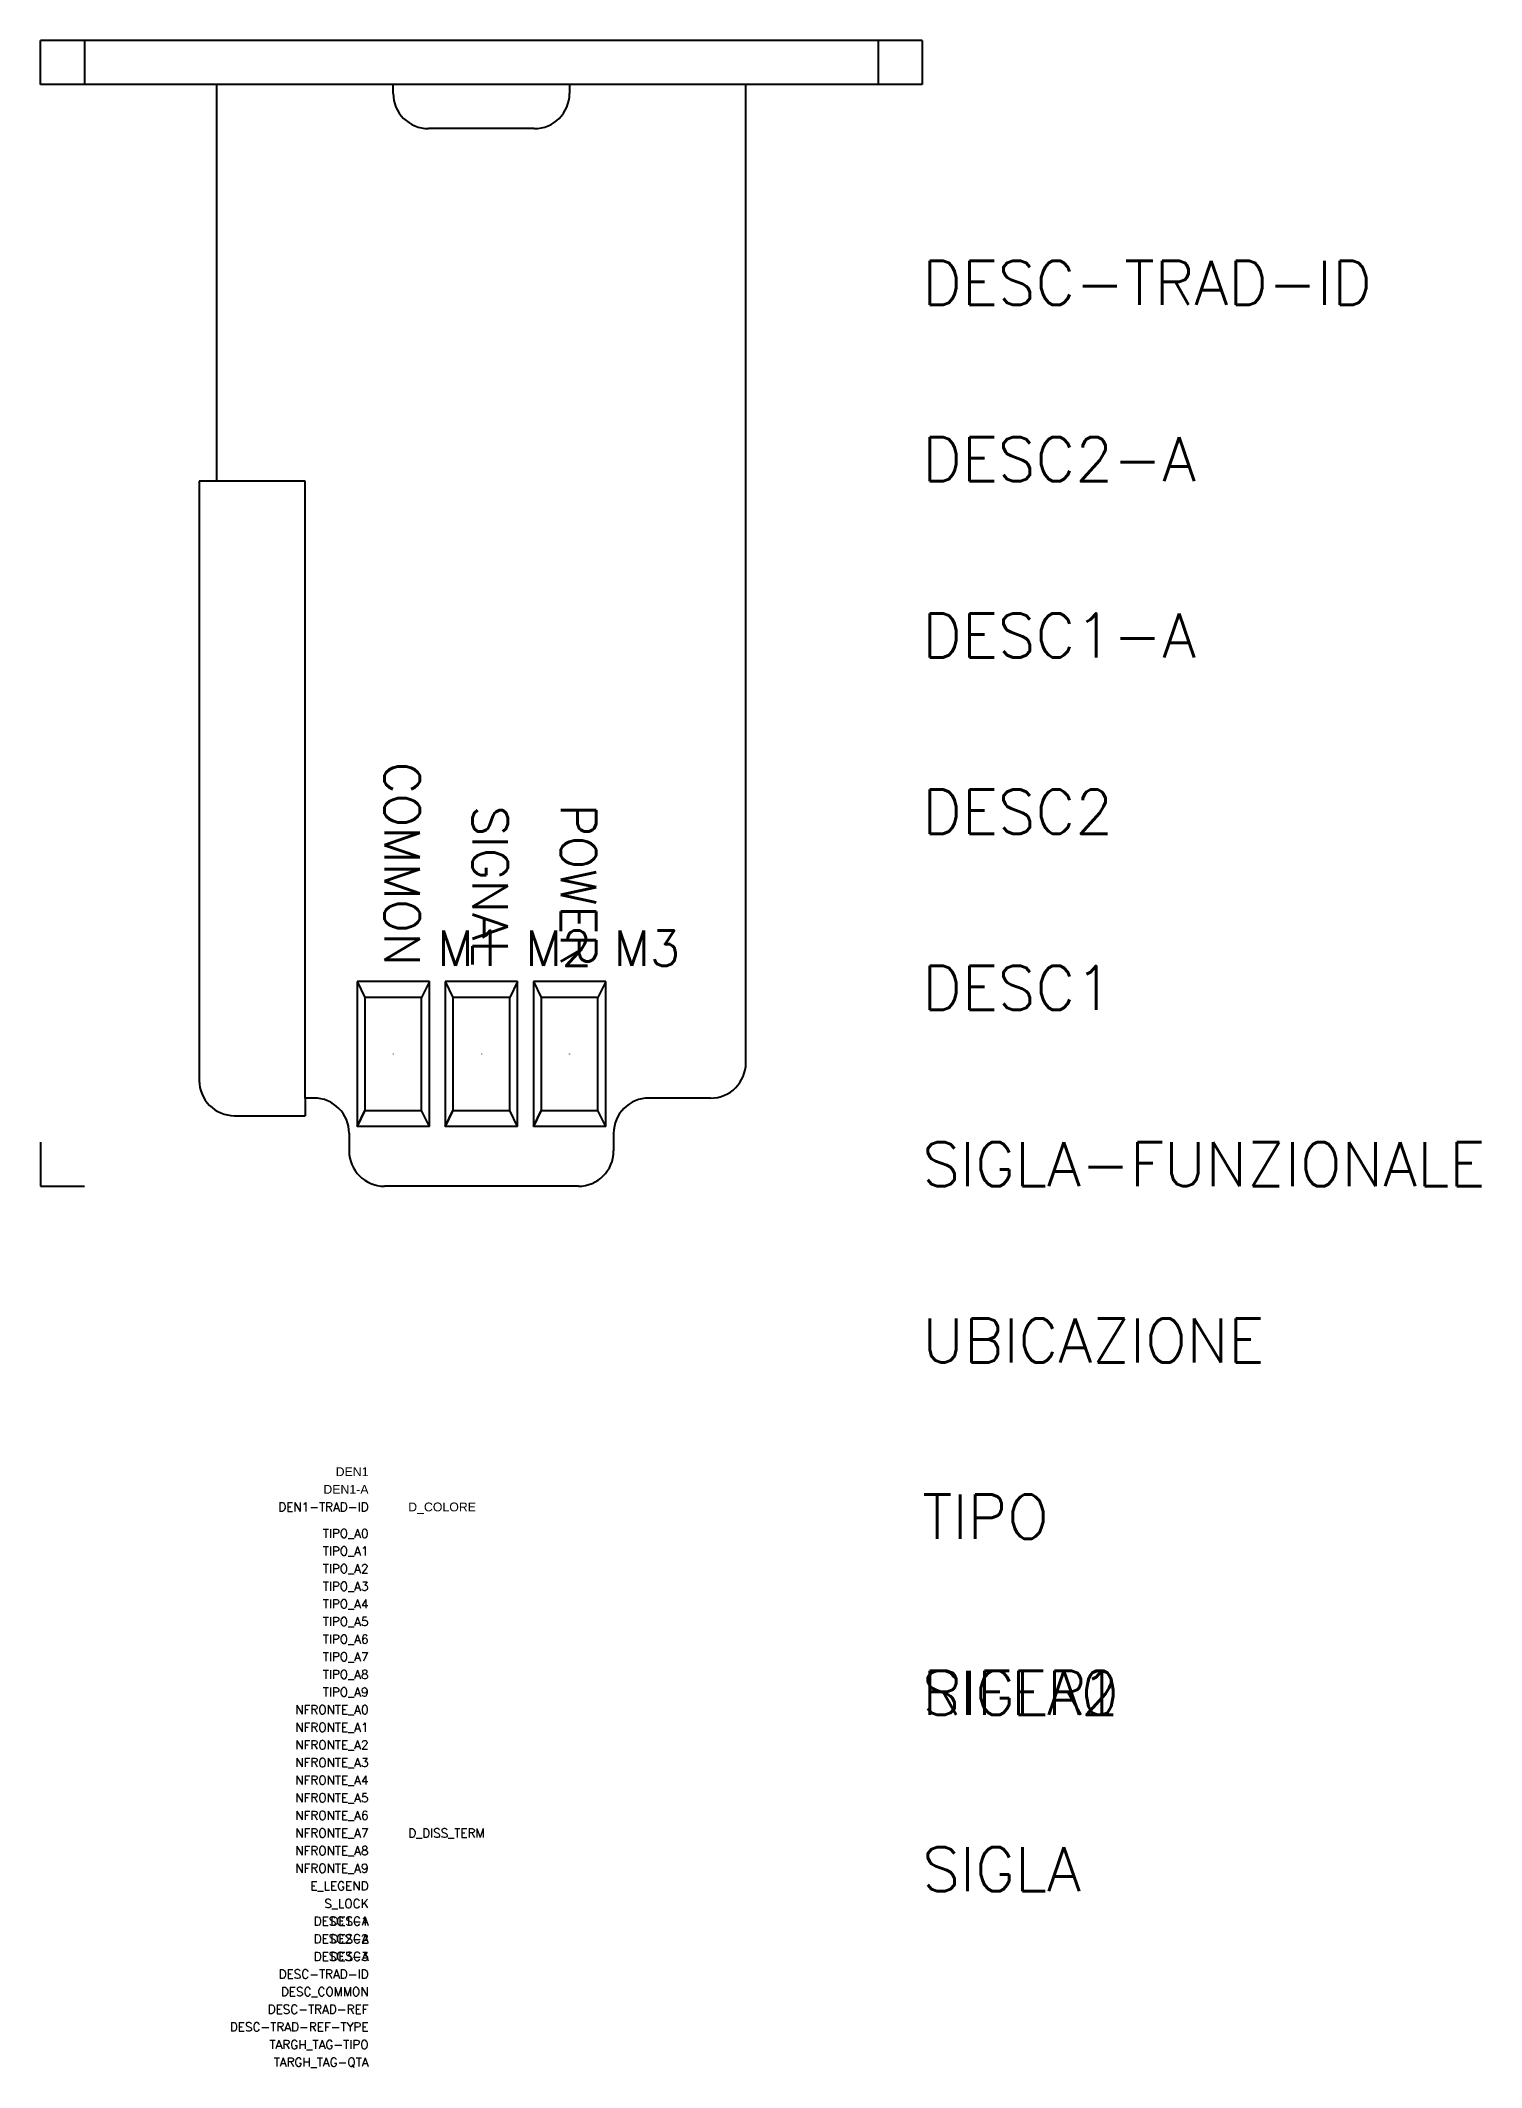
# Model space of a CAD drawing. Extents: x 0 to 82, y -50 to 65.
import ezdxf
from ezdxf.enums import TextEntityAlignment as Align

# ---------------------------------------------------------------- set-up
doc = ezdxf.new("R2010")
doc.units = 0
doc.header["$LTSCALE"] = 4
doc.layers.get('0').update_dxf_attribs({"linetype": 'CONTINUOUS'})
doc.styles.add('E_Comp-Data', font='arial.ttf')
doc.styles.add('E_Default-Att', font='romans.shx')
doc.styles.add('E_Desc', font='arial.ttf')
doc.styles.add('E_Lang-ID', font='romans.shx')
doc.styles.get("Standard").update_dxf_attribs({"font": 'romans.shx'})

msp = doc.modelspace()

# ---------------------------------------------------------------- linework, layer by layer
for p, q in [((50, 65), (0, 65)), ((0, 62.5), (0, 65)), ((2.5, 65), (2.5, 62.5)), ((47.5, 65), (47.5, 62.5)), ((50, 65), (50, 62.5)), ((50, 62.5), (0, 62.5)), ((10, 40), (10, 62.5)), ((20, 62), (20, 62.5)), ((30, 62.5), (30, 62)), ((40, 7), (40, 62.5)), ((28, 60), (22, 60)), ((10, 40), (9, 40)), ((9, 40), (9, 6)), ((15, 40), (10, 40)), ((15, 5), (15, 40)), ((17.95, 11.61), (18.39, 10.71)), ((17.95, 11.61), (17.95, 3.39)), ((22.05, 11.61), (17.95, 11.61)), ((22.05, 11.61), (21.61, 10.71)), ((22.05, 3.39), (22.05, 11.61)), ((22.95, 11.61), (23.39, 10.71)), ((22.95, 11.61), (22.95, 3.39)), ((27.05, 11.61), (22.95, 11.61)), ((27.05, 11.61), (26.61, 10.71)), ((27.05, 3.39), (27.05, 11.61)), ((27.95, 11.61), (28.39, 10.71)), ((27.95, 11.61), (27.95, 3.39)), ((32.05, 11.61), (27.95, 11.61)), ((32.05, 11.61), (31.61, 10.71)), ((32.05, 3.39), (32.05, 11.61)), ((21.61, 10.71), (18.39, 10.71)), ((18.39, 10.71), (18.39, 4.29)), ((21.61, 4.29), (21.61, 10.71)), ((26.61, 10.71), (23.39, 10.71)), ((23.39, 10.71), (23.39, 4.29)), ((26.61, 4.29), (26.61, 10.71)), ((31.61, 10.71), (28.39, 10.71)), ((28.39, 10.71), (28.39, 4.29)), ((31.61, 4.29), (31.61, 10.71)), ((15.5, 5), (15, 5)), ((15, 5), (15, 4)), ((38, 5), (34.5, 5)), ((11, 4), (15, 4)), ((17.95, 3.39), (18.39, 4.29)), ((18.39, 4.29), (17.95, 3.39)), ((18.39, 4.29), (21.61, 4.29)), ((22.05, 3.39), (21.61, 4.29)), ((22.95, 3.39), (23.39, 4.29)), ((23.39, 4.29), (22.95, 3.39)), ((23.39, 4.29), (26.61, 4.29)), ((27.05, 3.39), (26.61, 4.29)), ((27.95, 3.39), (28.39, 4.29)), ((28.39, 4.29), (27.95, 3.39)), ((28.39, 4.29), (31.61, 4.29)), ((32.05, 3.39), (31.61, 4.29)), ((0, 2.5), (0, 0)), ((17.5, 3), (17.5, 2)), ((22.05, 3.39), (17.95, 3.39)), ((27.05, 3.39), (22.95, 3.39)), ((32.05, 3.39), (27.95, 3.39)), ((32.5, 3), (32.5, 2)), ((0, 0), (2.5, 0)), ((30.5, 0), (19.5, 0))]:
    msp.add_line(p, q)
for centre, start, end in [((22, 62), 180, 270), ((28, 62), 270, 0), ((38, 7), 270, 0), ((11, 6), 180, 270), ((15.5, 3), 0, 90), ((34.5, 3), 90, 180), ((19.5, 2), 180, 270), ((30.5, 2), 270, 0)]:
    msp.add_arc(centre, 2, start, end)

# ---------------------------------------------------------------- texts
at = {"char_height": 2, "attachment_point": 6, "rotation": 270}
for s, insert in [('COMMON', (20.5, 12.5)), ('SIGNAL', (25.5, 12.5)), ('POWER', (30.5, 12.5))]:
    msp.add_mtext_dynamic_manual_height_columns(s, width=15, gutter_width=1, heights=[0], dxfattribs=dict(at, insert=insert))
at = {"color": 3}
for tag, p, s, flags in [('DESC-TRAD-ID', (50, 50), '', 8), ('DESC2-A', (50, 40), '', 8), ('DESC1-A', (50, 30), '', 8), ('DESC2', (50, 20), '', 8), ('DESC1', (50, 10), '', 8), ('SIGLA-FUNZIONALE', (50, 0), '', 9), ('UBICAZIONE', (50, -10), '', 8), ('TIPO', (50, -20), '', 9), ('SIGLA0', (50, -30), '', 9), ('SIGLA1', (50, -30), '', 9), ('SIGLA2', (50, -30), '', 9), ('RIFER', (50, -30), 'RIFER ?', 8), ('SIGLA', (50, -40), 'SIGLA ?', 8)]:
    msp.add_attdef(tag, p, s, height=2.5, dxfattribs=dict(at, flags=flags))
at = {"color": 4, "flags": 8}
for tag, p in [('M1', (22.5, 12.5)), ('M2', (27.5, 12.5)), ('M3', (32.5, 12.5))]:
    msp.add_attdef(tag, p, '', height=2, dxfattribs=at)
at = {"flags": 9}
for tag, p, s, height in [('F1', (20, 7.5), '', 0.00001), ('F2', (25, 7.5), '', 0.00001), ('F3', (30, 7.5), '', 0.00001), ('TIPOSIG', (0, 0), '3', 0.00000001), ('POSIZIONE', (0, 0), '', 0.00000001), ('P-TABELLA', (0, 0), '', 0.00000001), ('T-TABELLA', (0, 0), '', 0.00000001), ('H-TABELLA', (0, 0), '', 0.00000001), ('CODICE', (0, 0), '1xNNN', 0.00000001), ('NOTE1', (0, 0), '', 0.00000001), ('NOTE2', (0, 0), '', 0.00000001)]:
    msp.add_attdef(tag, p, s, height=height, dxfattribs=at)
at = {"color": 3, "flags": 9}
for tag, text, style, p in [('DEN1', '', 'E_Desc', (18.6, -16.45)), ('DEN1-A', '', 'E_Desc', (18.6, -17.45)), ('TIPO_A0', '', 'E_Default-Att', (18.6, -19.95)), ('TIPO_A1', '', 'E_Default-Att', (18.6, -20.95)), ('TIPO_A2', '', 'E_Default-Att', (18.6, -21.95)), ('TIPO_A3', '', 'E_Default-Att', (18.6, -22.95)), ('TIPO_A4', '', 'E_Default-Att', (18.6, -23.95)), ('TIPO_A5', '', 'E_Default-Att', (18.6, -24.95)), ('TIPO_A6', '', 'E_Default-Att', (18.6, -25.95)), ('TIPO_A7', '', 'E_Default-Att', (18.6, -26.95)), ('TIPO_A8', '', 'E_Default-Att', (18.6, -27.95)), ('TIPO_A9', '', 'E_Default-Att', (18.6, -28.95)), ('NFRONTE_A0', '', 'E_Default-Att', (18.6, -29.95)), ('NFRONTE_A1', '', 'E_Default-Att', (18.6, -30.95)), ('NFRONTE_A2', '', 'E_Default-Att', (18.6, -31.95)), ('NFRONTE_A3', '', 'E_Default-Att', (18.6, -32.95)), ('NFRONTE_A4', '', 'E_Default-Att', (18.6, -33.95)), ('NFRONTE_A5', '', 'E_Default-Att', (18.6, -34.95)), ('NFRONTE_A6', '', 'E_Default-Att', (18.6, -35.95)), ('NFRONTE_A7', '', 'E_Default-Att', (18.6, -36.95)), ('NFRONTE_A8', '', 'E_Default-Att', (18.6, -37.95)), ('NFRONTE_A9', '', 'E_Default-Att', (18.6, -38.95)), ('E_LEGEND', '', 'E_Default-Att', (18.6, -39.95)), ('S_LOCK', '', 'E_Default-Att', (18.6, -40.95)), ('DESC1-A', '', 'E_Default-Att', (18.6, -41.95)), ('DESC2-A', '', 'E_Default-Att', (18.6, -42.95)), ('DESC1', '', 'E_Default-Att', (18.6, -41.95)), ('DESC2', '', 'E_Default-Att', (18.6, -42.95)), ('DESC3-A', '', 'E_Default-Att', (18.6, -43.95)), ('DESC3', '', 'E_Default-Att', (18.6, -43.95)), ('DESC_COMMON', '', 'E_Default-Att', (18.6, -45.95)), ('DESC-TRAD-REF', '', 'E_Default-Att', (18.6, -46.95)), ('DESC-TRAD-REF-TYPE', 'P', 'E_Default-Att', (18.6, -47.95)), ('TARGH_TAG-TIPO', '', 'E_Default-Att', (18.6, -48.95)), ('TARGH_TAG-QTA', '', 'E_Default-Att', (18.6, -49.95))]:
    msp.add_attdef(tag, text=text, height=0.5, dxfattribs=dict(at, style=style)).set_placement(p, align=Align.RIGHT)
at = {"color": 2, "flags": 9}
for tag, style, p in [('DEN1-TRAD-ID', 'E_Lang-ID', (18.6, -18.45)), ('DESC-TRAD-ID', 'E_Default-Att', (18.6, -44.95))]:
    msp.add_attdef(tag, text='E_None', height=0.5, dxfattribs=dict(at, style=style)).set_placement(p, align=Align.RIGHT)
at = {"color": 3, "flags": 9}
for tag, p, style in [('D_COLORE', (20.85, -18.45), 'E_Comp-Data'), ('D_DISS_TERM', (20.85, -36.95), 'E_Default-Att')]:
    msp.add_attdef(tag, p, '', height=0.5, dxfattribs=dict(at, style=style))

doc.saveas('drawing.dxf')
